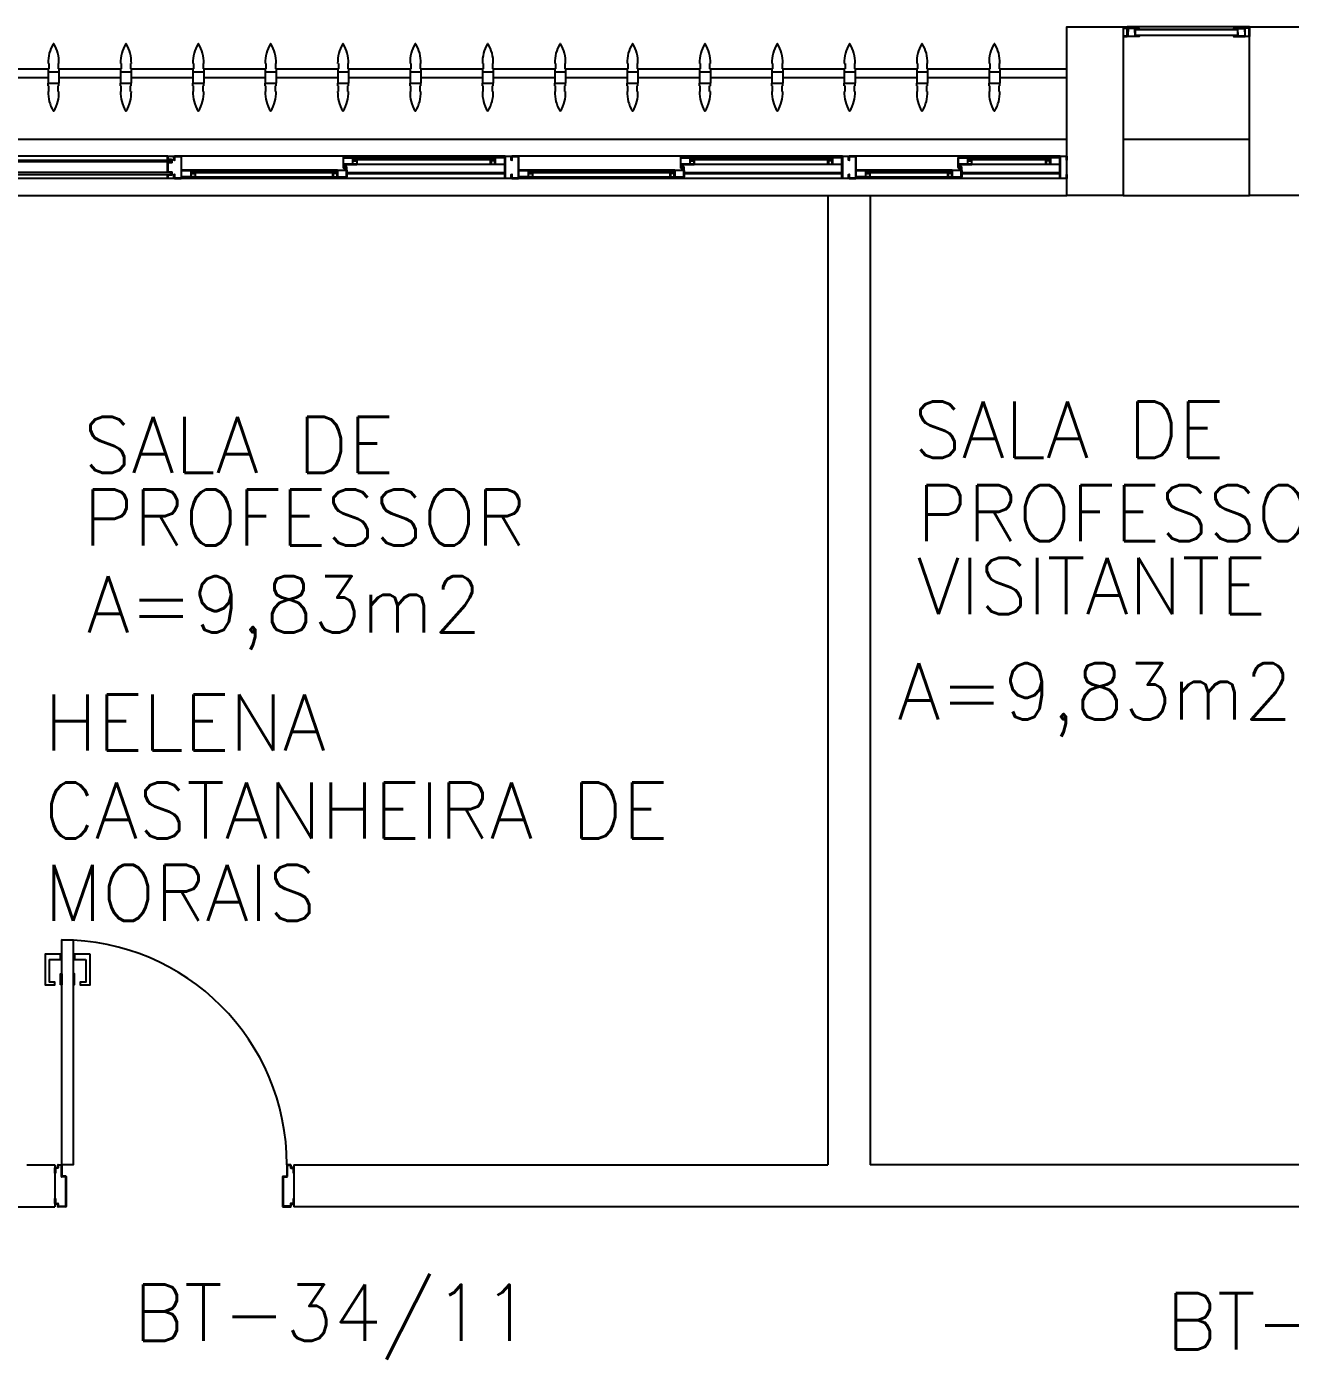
# Model space of a CAD drawing. Header units: millimetres. Extents: x 2128 to 2646, y 1972 to 2207.
# Drawn here: x 2410.111 to 2414.606, y 2021.191 to 2025.965 of the extents above; entities that cross this region are included whole.
import ezdxf

# ---------------------------------------------------------------- set-up
doc = ezdxf.new("R2010")
doc.units = ezdxf.units.MM
for name, color, linetype in [('AR-ALV', 2, 'Continuous'), ('AR-ESQ', 1, 'Continuous'), ('AR-ESTC', 3, 'Continuous'), ('AR-PEITORIL', 1, 'Continuous'), ('AR-PORTA', 1, 'Continuous'), ('BR-PAINEL', 1, 'Continuous'), ('BR-SUPORTE', 1, 'Continuous'), ('DT-ESQ-BAGUETE-C', 1, 'Continuous'), ('DT-ESQ-BAGUETE-V', 1, 'Continuous'), ('DT-ESQ-CHAPA DOBRADA-V', 1, 'Continuous'), ('DT-ESQ-MARCO-V', 1, 'Continuous'), ('DT-ESQ-PERFIL CADEIRA-C', 2, 'Continuous'), ('DT-ESQ-PERFIL CADEIRA-V', 2, 'Continuous'), ('DT-ESQ-PERFIL U SIMPLES-C', 2, 'Continuous'), ('DT-ESQ-PERFIL U-C', 2, 'Continuous'), ('DT-ESQ-PERFIL U-V', 1, 'Continuous'), ('DT-ESQ-VENEZIANA-C', 1, 'Continuous'), ('DT-ESQ-VENEZIANA-V', 1, 'Continuous'), ('DT-ESQ-VIDRO-C', 2, 'Continuous'), ('DT-ESQ-VIDRO-V', 71, 'Continuous'), ('DT-TXTMOD', 1, 'Continuous'), ('ENDEREÇO', 2, 'Continuous'), ('maçaneta', 1, 'Continuous'), ('mov', 1, 'Continuous'), ('PM-PERFIL U-C', 2, 'Continuous'), ('pm1', 2, 'Continuous'), ('TEXTO', 2, 'Continuous'), ('Área', 2, 'Continuous')]:
    doc.layers.add(name, color=color, linetype=linetype)
doc.styles.add('S10', font='simplex.shx', dxfattribs={"height": 0.1})
doc.styles.add('UNB-100', font='simplex.shx', dxfattribs={"height": 0.2})
doc.styles.add('UNB1-100', font='simplex.shx', dxfattribs={"height": 0.2})

# ---------------------------------------------------------------- blocks, each defined once
blk = doc.blocks.new('EF35-P')
at = {"layer": 'DT-ESQ-BAGUETE-C', "ltscale": 0.1}
for points in [[(0.4225, -0.08), (0.409, -0.08), (0.409, -0.0785), (0.422, -0.0785, 0.414214), (0.4225, -0.078), (0.4225, -0.067, 0.414214), (0.422, -0.0665), (0.409, -0.0665), (0.409, -0.065), (0.4225, -0.065, -0.414214), (0.424, -0.0665), (0.424, -0.0785, -0.414214)], [(0.7015, -0.08), (0.715, -0.08), (0.715, -0.0785), (0.702, -0.0785, -0.414214), (0.7015, -0.078), (0.7015, -0.067, -0.414214), (0.702, -0.0665), (0.715, -0.0665), (0.715, -0.065), (0.7015, -0.065, 0.414214), (0.7, -0.0665), (0.7, -0.0785, 0.414214)], [(1.41, -0.08), (1.3965, -0.08), (1.3965, -0.0785), (1.4095, -0.0785, 0.414214), (1.41, -0.078), (1.41, -0.067, 0.414214), (1.4095, -0.0665), (1.3965, -0.0665), (1.3965, -0.065), (1.41, -0.065, -0.414214), (1.4115, -0.0665), (1.4115, -0.0785, -0.414214)], [(1.9015, -0.08), (1.915, -0.08), (1.915, -0.0785), (1.902, -0.0785, -0.414214), (1.9015, -0.078), (1.9015, -0.067, -0.414214), (1.902, -0.0665), (1.915, -0.0665), (1.915, -0.065), (1.9015, -0.065, 0.414214), (1.9, -0.0665), (1.9, -0.0785, 0.414214)], [(2.61, -0.08), (2.5965, -0.08), (2.5965, -0.0785), (2.6095, -0.0785, 0.414214), (2.61, -0.078), (2.61, -0.067, 0.414214), (2.6095, -0.0665), (2.5965, -0.0665), (2.5965, -0.065), (2.61, -0.065, -0.414214), (2.6115, -0.0665), (2.6115, -0.0785, -0.414214)], [(3.1015, -0.08), (3.115, -0.08), (3.115, -0.0785), (3.102, -0.0785, -0.414214), (3.1015, -0.078), (3.1015, -0.067, -0.414214), (3.102, -0.0665), (3.115, -0.0665), (3.115, -0.065), (3.1015, -0.065, 0.414214), (3.1, -0.0665), (3.1, -0.0785, 0.414214)], [(0.0735, -0.125), (0.06, -0.125), (0.06, -0.1235), (0.073, -0.1235, 0.414214), (0.0735, -0.123), (0.0735, -0.112, 0.414214), (0.073, -0.1115), (0.06, -0.1115), (0.06, -0.11), (0.0735, -0.11, -0.414214), (0.075, -0.1115), (0.075, -0.1235, -0.414214)], [(0.339, -0.125), (0.3525, -0.125), (0.3525, -0.1235), (0.3395, -0.1235, -0.414214), (0.339, -0.123), (0.339, -0.112, -0.414214), (0.3395, -0.1115), (0.3525, -0.1115), (0.3525, -0.11), (0.339, -0.11, 0.414214), (0.3375, -0.1115), (0.3375, -0.1235, 0.414214)], [(0.8485, -0.125), (0.835, -0.125), (0.835, -0.1235), (0.848, -0.1235, 0.414214), (0.8485, -0.123), (0.8485, -0.112, 0.414214), (0.848, -0.1115), (0.835, -0.1115), (0.835, -0.11), (0.8485, -0.11, -0.414214), (0.85, -0.1115), (0.85, -0.1235, -0.414214)], [(1.3265, -0.125), (1.34, -0.125), (1.34, -0.1235), (1.327, -0.1235, -0.414214), (1.3265, -0.123), (1.3265, -0.112, -0.414214), (1.327, -0.1115), (1.34, -0.1115), (1.34, -0.11), (1.3265, -0.11, 0.414214), (1.325, -0.1115), (1.325, -0.1235, 0.414214)], [(2.0485, -0.125), (2.035, -0.125), (2.035, -0.1235), (2.048, -0.1235, 0.414214), (2.0485, -0.123), (2.0485, -0.112, 0.414214), (2.048, -0.1115), (2.035, -0.1115), (2.035, -0.11), (2.0485, -0.11, -0.414214), (2.05, -0.1115), (2.05, -0.1235, -0.414214)], [(2.5265, -0.125), (2.54, -0.125), (2.54, -0.1235), (2.527, -0.1235, -0.414214), (2.5265, -0.123), (2.5265, -0.112, -0.414214), (2.527, -0.1115), (2.54, -0.1115), (2.54, -0.11), (2.5265, -0.11, 0.414214), (2.525, -0.1115), (2.525, -0.1235, 0.414214)]]:
    blk.add_lwpolyline(points, format="xyb", close=True, dxfattribs=at)
at = {"layer": 'DT-ESQ-BAGUETE-V', "ltscale": 0.1}
for p, q in [((0.4225, -0.065), (0.7015, -0.065)), ((1.41, -0.065), (1.9015, -0.065)), ((2.61, -0.065), (3.1015, -0.065)), ((0.0735, -0.11), (0.339, -0.11)), ((0.8485, -0.11), (1.3265, -0.11)), ((2.0485, -0.11), (2.5265, -0.11))]:
    blk.add_line(p, q, dxfattribs=at)
at = {"layer": 'DT-ESQ-CHAPA DOBRADA-V', "ltscale": 0.1}
for p, q in [((0.025, -0.077), (0.374, -0.077)), ((0.025, -0.08), (0.374, -0.08)), ((0.8, -0.077), (1.3615, -0.077)), ((0.8, -0.08), (1.3615, -0.08)), ((2, -0.077), (2.5615, -0.077)), ((2, -0.08), (2.5615, -0.08))]:
    blk.add_line(p, q, dxfattribs=at)
at = {"layer": 'DT-ESQ-MARCO-V', "ltscale": 0.1}
for p, q in [((3.1985, -0.06), (3.7515, -0.06)), ((3.1985, -0.14), (3.7515, -0.14))]:
    blk.add_line(p, q, dxfattribs=at)
at = {"layer": 'DT-ESQ-PERFIL CADEIRA-C', "ltscale": 0.1}
for p, q in [((0.376, -0.0885), (0.4225, -0.0885)), ((0.75, -0.0885), (0.7015, -0.0885)), ((1.3635, -0.0885), (1.41, -0.0885)), ((1.95, -0.0885), (1.9015, -0.0885)), ((2.5635, -0.0885), (2.61, -0.0885)), ((3.15, -0.0885), (3.1015, -0.0885)), ((0.025, -0.1335), (0.0735, -0.1335)), ((0.3855, -0.1335), (0.339, -0.1335)), ((0.8, -0.1335), (0.8485, -0.1335)), ((1.373, -0.1335), (1.3265, -0.1335)), ((2, -0.1335), (2.0485, -0.1335)), ((2.573, -0.1335), (2.5265, -0.1335))]:
    blk.add_line(p, q, dxfattribs=at)
for points in [[(0.4225, -0.087, -1), (0.4225, -0.09), (0.376, -0.09, -0.414214), (0.374, -0.088), (0.374, -0.067, -0.414214), (0.376, -0.065), (0.4075, -0.065, -0.414214), (0.409, -0.0665), (0.409, -0.087)], [(0.409, -0.0885, -0.198913), (0.4079, -0.0881, -0.198913), (0.4075, -0.087), (0.4075, -0.067, 0.414214), (0.407, -0.0665), (0.376, -0.0665, 0.414214), (0.3755, -0.067), (0.3755, -0.088, 0.414214), (0.376, -0.0885)], [(0.7015, -0.09), (0.75, -0.09), (0.75, -0.0885), (0.715, -0.0885, 0.198912), (0.7161, -0.0881, 0.198913), (0.7165, -0.087), (0.7165, -0.067, -0.414214), (0.717, -0.0665), (0.75, -0.0665), (0.75, -0.065), (0.7165, -0.065, 0.414214), (0.715, -0.0665), (0.715, -0.0785), (0.715, -0.08), (0.715, -0.087), (0.7015, -0.087, 1)], [(1.41, -0.087, -1), (1.41, -0.09), (1.3635, -0.09, -0.414214), (1.3615, -0.088), (1.3615, -0.067, -0.414214), (1.3635, -0.065), (1.395, -0.065, -0.414214), (1.3965, -0.0665), (1.3965, -0.087)], [(1.3965, -0.0885, -0.198913), (1.3954, -0.0881, -0.198913), (1.395, -0.087), (1.395, -0.067, 0.414214), (1.3945, -0.0665), (1.3635, -0.0665, 0.414214), (1.363, -0.067), (1.363, -0.088, 0.414214), (1.3635, -0.0885)], [(1.9015, -0.09), (1.95, -0.09), (1.95, -0.0885), (1.915, -0.0885, 0.198912), (1.9161, -0.0881, 0.198913), (1.9165, -0.087), (1.9165, -0.067, -0.414214), (1.917, -0.0665), (1.95, -0.0665), (1.95, -0.065), (1.9165, -0.065, 0.414214), (1.915, -0.0665), (1.915, -0.0785), (1.915, -0.08), (1.915, -0.087), (1.9015, -0.087, 1)], [(2.61, -0.087, -1), (2.61, -0.09), (2.5635, -0.09, -0.414214), (2.5615, -0.088), (2.5615, -0.067, -0.414214), (2.5635, -0.065), (2.595, -0.065, -0.414214), (2.5965, -0.0665), (2.5965, -0.087)], [(2.5965, -0.0885, -0.198913), (2.5954, -0.0881, -0.198913), (2.595, -0.087), (2.595, -0.067, 0.414214), (2.5945, -0.0665), (2.5635, -0.0665, 0.414214), (2.563, -0.067), (2.563, -0.088, 0.414214), (2.5635, -0.0885)], [(3.1015, -0.09), (3.15, -0.09), (3.15, -0.0885), (3.115, -0.0885, 0.198912), (3.1161, -0.0881, 0.198913), (3.1165, -0.087), (3.1165, -0.067, -0.414214), (3.117, -0.0665), (3.15, -0.0665), (3.15, -0.065), (3.1165, -0.065, 0.414214), (3.115, -0.0665), (3.115, -0.0785), (3.115, -0.08), (3.115, -0.087), (3.1015, -0.087, 1)], [(0.0735, -0.135), (0.025, -0.135), (0.025, -0.1335), (0.06, -0.1335, -0.198912), (0.0589, -0.1331, -0.198913), (0.0585, -0.132), (0.0585, -0.112, 0.414214), (0.058, -0.1115), (0.025, -0.1115), (0.025, -0.11), (0.0585, -0.11, -0.414214), (0.06, -0.1115), (0.06, -0.1235), (0.06, -0.125), (0.06, -0.132), (0.0735, -0.132, -1)], [(0.339, -0.132, 1), (0.339, -0.135), (0.3855, -0.135, 0.414214), (0.3875, -0.133), (0.3875, -0.112, 0.414214), (0.3855, -0.11), (0.354, -0.11, 0.414214), (0.3525, -0.1115), (0.3525, -0.132)], [(0.3525, -0.1335, 0.198913), (0.3536, -0.1331, 0.198913), (0.354, -0.132), (0.354, -0.112, -0.414214), (0.3545, -0.1115), (0.3855, -0.1115, -0.414214), (0.386, -0.112), (0.386, -0.133, -0.414214), (0.3855, -0.1335)], [(0.8485, -0.135), (0.8, -0.135), (0.8, -0.1335), (0.835, -0.1335, -0.198912), (0.8339, -0.1331, -0.198913), (0.8335, -0.132), (0.8335, -0.112, 0.414214), (0.833, -0.1115), (0.8, -0.1115), (0.8, -0.11), (0.8335, -0.11, -0.414214), (0.835, -0.1115), (0.835, -0.1235), (0.835, -0.125), (0.835, -0.132), (0.8485, -0.132, -1)], [(1.3265, -0.132, 1), (1.3265, -0.135), (1.373, -0.135, 0.414214), (1.375, -0.133), (1.375, -0.112, 0.414214), (1.373, -0.11), (1.3415, -0.11, 0.414214), (1.34, -0.1115), (1.34, -0.132)], [(1.34, -0.1335, 0.198913), (1.3411, -0.1331, 0.198913), (1.3415, -0.132), (1.3415, -0.112, -0.414214), (1.342, -0.1115), (1.373, -0.1115, -0.414214), (1.3735, -0.112), (1.3735, -0.133, -0.414214), (1.373, -0.1335)], [(2.0485, -0.135), (2, -0.135), (2, -0.1335), (2.035, -0.1335, -0.198912), (2.0339, -0.1331, -0.198913), (2.0335, -0.132), (2.0335, -0.112, 0.414214), (2.033, -0.1115), (2, -0.1115), (2, -0.11), (2.0335, -0.11, -0.414214), (2.035, -0.1115), (2.035, -0.1235), (2.035, -0.125), (2.035, -0.132), (2.0485, -0.132, -1)], [(2.5265, -0.132, 1), (2.5265, -0.135), (2.573, -0.135, 0.414214), (2.575, -0.133), (2.575, -0.112, 0.414214), (2.573, -0.11), (2.5415, -0.11, 0.414214), (2.54, -0.1115), (2.54, -0.132)], [(2.54, -0.1335, 0.198913), (2.5411, -0.1331, 0.198913), (2.5415, -0.132), (2.5415, -0.112, -0.414214), (2.542, -0.1115), (2.573, -0.1115, -0.414214), (2.5735, -0.112), (2.5735, -0.133, -0.414214), (2.573, -0.1335)]]:
    blk.add_lwpolyline(points, format="xyb", close=True, dxfattribs=at)
at = {"layer": 'DT-ESQ-PERFIL CADEIRA-V', "ltscale": 0.1}
for p, q in [((0.4075, -0.09), (0.7015, -0.09)), ((1.395, -0.09), (1.9015, -0.09)), ((2.595, -0.09), (3.1015, -0.09)), ((0.0735, -0.135), (0.339, -0.135)), ((0.8485, -0.135), (1.3265, -0.135)), ((2.0485, -0.135), (2.5265, -0.135))]:
    blk.add_line(p, q, dxfattribs=at)
at = {"layer": 'DT-ESQ-PERFIL U SIMPLES-C', "ltscale": 0.1}
for points in [[(0.376, -0.102), (0.384, -0.102), (0.384, -0.1005), (0.376, -0.1005, -0.414214), (0.3755, -0.1), (0.3755, -0.092, -0.414214), (0.376, -0.0915), (0.384, -0.0915), (0.384, -0.09), (0.376, -0.09, 0.414214), (0.374, -0.092), (0.374, -0.1, 0.414214)], [(1.3635, -0.102), (1.3715, -0.102), (1.3715, -0.1005), (1.3635, -0.1005, -0.414214), (1.363, -0.1), (1.363, -0.092, -0.414214), (1.3635, -0.0915), (1.3715, -0.0915), (1.3715, -0.09), (1.3635, -0.09, 0.414214), (1.3615, -0.092), (1.3615, -0.1, 0.414214)], [(2.5635, -0.102), (2.5715, -0.102), (2.5715, -0.1005), (2.5635, -0.1005, -0.414214), (2.563, -0.1), (2.563, -0.092, -0.414214), (2.5635, -0.0915), (2.5715, -0.0915), (2.5715, -0.09), (2.5635, -0.09, 0.414214), (2.5615, -0.092), (2.5615, -0.1, 0.414214)], [(0.3855, -0.098), (0.3775, -0.098), (0.3775, -0.0995), (0.3855, -0.0995, -0.414214), (0.386, -0.1), (0.386, -0.108, -0.414214), (0.3855, -0.1085), (0.3775, -0.1085), (0.3775, -0.11), (0.3855, -0.11, 0.414214), (0.3875, -0.108), (0.3875, -0.1, 0.414214)], [(1.373, -0.098), (1.365, -0.098), (1.365, -0.0995), (1.373, -0.0995, -0.414214), (1.3735, -0.1), (1.3735, -0.108, -0.414214), (1.373, -0.1085), (1.365, -0.1085), (1.365, -0.11), (1.373, -0.11, 0.414214), (1.375, -0.108), (1.375, -0.1, 0.414214)], [(2.573, -0.098), (2.565, -0.098), (2.565, -0.0995), (2.573, -0.0995, -0.414214), (2.5735, -0.1), (2.5735, -0.108, -0.414214), (2.573, -0.1085), (2.565, -0.1085), (2.565, -0.11), (2.573, -0.11, 0.414214), (2.575, -0.108), (2.575, -0.1, 0.414214)]]:
    blk.add_lwpolyline(points, format="xyb", close=True, dxfattribs=at)
at = {"layer": 'DT-ESQ-PERFIL U-C', "ltscale": 0.1}
for points in [[(0, -0.0615, -0.414214), (0.0015, -0.06), (0.0235, -0.06, -0.414214), (0.025, -0.0615), (0.025, -0.1385, -0.414214), (0.0235, -0.14), (0.0015, -0.14, -0.414214), (0, -0.1385), (0, -0.125), (0.0015, -0.125), (0.0015, -0.138, 0.414214), (0.002, -0.1385), (0.023, -0.1385, 0.414214), (0.0235, -0.138), (0.0235, -0.062, 0.414214), (0.023, -0.0615), (0.002, -0.0615, 0.414214), (0.0015, -0.062), (0.0015, -0.075), (0, -0.075)], [(0.775, -0.0615, 0.414214), (0.7735, -0.06), (0.7515, -0.06, 0.414214), (0.75, -0.0615), (0.75, -0.1385, 0.414214), (0.7515, -0.14), (0.7735, -0.14, 0.414214), (0.775, -0.1385), (0.775, -0.125), (0.7735, -0.125), (0.7735, -0.138, -0.414214), (0.773, -0.1385), (0.752, -0.1385, -0.414214), (0.7515, -0.138), (0.7515, -0.062, -0.414214), (0.752, -0.0615), (0.773, -0.0615, -0.414214), (0.7735, -0.062), (0.7735, -0.075), (0.775, -0.075)], [(0.775, -0.0615, -0.414214), (0.7765, -0.06), (0.7985, -0.06, -0.414214), (0.8, -0.0615), (0.8, -0.1385, -0.414214), (0.7985, -0.14), (0.7765, -0.14, -0.414214), (0.775, -0.1385), (0.775, -0.125), (0.7765, -0.125), (0.7765, -0.138, 0.414214), (0.777, -0.1385), (0.798, -0.1385, 0.414214), (0.7985, -0.138), (0.7985, -0.062, 0.414214), (0.798, -0.0615), (0.777, -0.0615, 0.414214), (0.7765, -0.062), (0.7765, -0.075), (0.775, -0.075)], [(1.975, -0.0615, 0.414214), (1.9735, -0.06), (1.9515, -0.06, 0.414214), (1.95, -0.0615), (1.95, -0.1385, 0.414214), (1.9515, -0.14), (1.9735, -0.14, 0.414214), (1.975, -0.1385), (1.975, -0.125), (1.9735, -0.125), (1.9735, -0.138, -0.414214), (1.973, -0.1385), (1.952, -0.1385, -0.414214), (1.9515, -0.138), (1.9515, -0.062, -0.414214), (1.952, -0.0615), (1.973, -0.0615, -0.414214), (1.9735, -0.062), (1.9735, -0.075), (1.975, -0.075)], [(1.975, -0.0615, -0.414214), (1.9765, -0.06), (1.9985, -0.06, -0.414214), (2, -0.0615), (2, -0.1385, -0.414214), (1.9985, -0.14), (1.9765, -0.14, -0.414214), (1.975, -0.1385), (1.975, -0.125), (1.9765, -0.125), (1.9765, -0.138, 0.414214), (1.977, -0.1385), (1.998, -0.1385, 0.414214), (1.9985, -0.138), (1.9985, -0.062, 0.414214), (1.998, -0.0615), (1.977, -0.0615, 0.414214), (1.9765, -0.062), (1.9765, -0.075), (1.975, -0.075)], [(3.175, -0.0615, 0.414214), (3.1735, -0.06), (3.1515, -0.06, 0.414214), (3.15, -0.0615), (3.15, -0.1385, 0.414214), (3.1515, -0.14), (3.1735, -0.14, 0.414214), (3.175, -0.1385), (3.175, -0.125), (3.1735, -0.125), (3.1735, -0.138, -0.414214), (3.173, -0.1385), (3.152, -0.1385, -0.414214), (3.1515, -0.138), (3.1515, -0.062, -0.414214), (3.152, -0.0615), (3.173, -0.0615, -0.414214), (3.1735, -0.062), (3.1735, -0.075), (3.175, -0.075)], [(3.2, -0.1285), (3.2, -0.1385, -0.414214), (3.1985, -0.14), (3.1765, -0.14, -0.414214), (3.175, -0.1385), (3.175, -0.125), (3.1765, -0.125), (3.1765, -0.138, 0.414214), (3.177, -0.1385), (3.198, -0.1385, 0.414214), (3.1985, -0.138), (3.1985, -0.1285), (3.1855, -0.1285, -0.414214), (3.184, -0.127), (3.184, -0.117, -0.414214), (3.1855, -0.1155), (3.1985, -0.1155), (3.1985, -0.0845), (3.1855, -0.0845, -0.414214), (3.184, -0.083), (3.184, -0.073, -0.414214), (3.1855, -0.0715), (3.1985, -0.0715), (3.1985, -0.062, 0.414214), (3.198, -0.0615), (3.177, -0.0615, 0.414214), (3.1765, -0.062), (3.1765, -0.075), (3.175, -0.075), (3.175, -0.0615, -0.414214), (3.1765, -0.06), (3.1985, -0.06, -0.414214), (3.2, -0.0615), (3.2, -0.0715, -0.414214), (3.1985, -0.073), (3.1855, -0.073), (3.1855, -0.083), (3.1985, -0.083), (3.1985, -0.083, -0.414214), (3.2, -0.0845), (3.2, -0.1155, -0.414214), (3.1985, -0.117), (3.1985, -0.117), (3.1855, -0.117), (3.1855, -0.127), (3.1985, -0.127, -0.414214)]]:
    blk.add_lwpolyline(points, format="xyb", close=True, dxfattribs=at)
at = {"layer": 'DT-ESQ-PERFIL U-V', "ltscale": 0.1}
for p, q in [((0.0235, -0.06), (0.7515, -0.06)), ((0.7985, -0.06), (1.9515, -0.06)), ((1.9985, -0.06), (3.1515, -0.06)), ((0.0235, -0.14), (0.7515, -0.14)), ((0.7985, -0.14), (1.9515, -0.14)), ((1.9985, -0.14), (3.1515, -0.14))]:
    blk.add_line(p, q, dxfattribs=at)
at = {"layer": 'DT-ESQ-VIDRO-C', "ltscale": 0.1}
for points in [[(0.7125, -0.085), (0.7125, -0.082), (0.4115, -0.082), (0.4115, -0.085)], [(1.9125, -0.085), (1.9125, -0.082), (1.399, -0.082), (1.399, -0.085)], [(3.1125, -0.085), (3.1125, -0.082), (2.599, -0.082), (2.599, -0.085)], [(3.7625, -0.081), (3.7625, -0.075), (3.1875, -0.075), (3.1875, -0.081)], [(0.063, -0.13), (0.063, -0.127), (0.3495, -0.127), (0.3495, -0.13)], [(0.838, -0.13), (0.838, -0.127), (1.337, -0.127), (1.337, -0.13)], [(2.038, -0.13), (2.038, -0.127), (2.537, -0.127), (2.537, -0.13)]]:
    blk.add_lwpolyline(points, close=True, dxfattribs=at)
at = {"layer": 'DT-ESQ-VIDRO-V', "ltscale": 0.1}
blk.add_lwpolyline([(3.7625, -0.119), (3.7625, -0.125), (3.1875, -0.125), (3.1875, -0.119)], close=True, dxfattribs=at)
at = {"layer": 'DT-TXTMOD', "ltscale": 0.1, "style": 'S10', "flags": 3}
for tag, p in [('M01', (0.025, -0.28)), ('M02', (0.3253, -0.28)), ('M03', (0.627, -0.28)), ('M04', (0.9288, -0.28)), ('M05', (1.2306, -0.28)), ('M06', (1.5323, -0.28)), ('M07', (1.8341, -0.28)), ('M08', (2.1359, -0.28)), ('M09', (2.4376, -0.28)), ('M10', (2.7394, -0.28)), ('M11', (3.0412, -0.28)), ('M12', (3.3429, -0.28)), ('M13', (3.6447, -0.28)), ('M14', (3.9464, -0.28)), ('M15', (4.2482, -0.28)), ('M16', (4.55, -0.28)), ('M17', (4.8517, -0.28))]:
    blk.add_attdef(tag, p, '', height=0.1, dxfattribs=at)
blk = doc.blocks.new('PM3')
at = {"layer": 'maçaneta'}
for points in [[(0.02, 0.825), (-0.035, 0.825), (-0.035, 0.715), (0, 0.715), (0, 0.725), (-0.02, 0.725), (-0.02, 0.8035, -0.414214), (-0.0185, 0.805), (0.02, 0.805)], [(0.125, 0.825), (0.07, 0.825), (0.07, 0.805), (0.1085, 0.805, -0.414214), (0.11, 0.8035), (0.11, 0.725), (0.09, 0.725), (0.09, 0.715), (0.125, 0.715)]]:
    blk.add_lwpolyline(points, format="xyb", close=True, dxfattribs=at)
for points in [[(0.02, 0.715), (0.02, 0.755), (0.025, 0.755), (0.025, 0.715)], [(0.07, 0.715), (0.07, 0.755), (0.065, 0.755), (0.065, 0.715)]]:
    blk.add_lwpolyline(points, close=True, dxfattribs=at)
at = {"layer": 'mov'}
blk.add_arc((0.025, 0.075), 0.8, 0, 90, dxfattribs=at)
at = {"layer": 'PM-PERFIL U-C'}
for p, q in [((0, 0.045), (0, 0.0635)), ((0.0015, 0.065), (0.01, 0.065)), ((0.002, 0.063), (0.002, 0.045)), ((0.0105, 0.063), (0.002, 0.063)), ((0.01, 0.065), (0.01, 0.0735)), ((0.0115, 0.075), (0.0235, 0.075)), ((0.012, 0.073), (0.012, 0.0645)), ((0.023, 0.073), (0.012, 0.073)), ((0.023, 0.0335), (0.023, 0.073)), ((0.025, 0.0735), (0.025, 0.034)), ((0.825, 0.0735), (0.825, 0.034)), ((0.8385, 0.075), (0.8265, 0.075)), ((0.827, 0.073), (0.838, 0.073)), ((0.827, 0.0335), (0.827, 0.073)), ((0.838, 0.073), (0.838, 0.0645)), ((0.8395, 0.063), (0.848, 0.063)), ((0.84, 0.065), (0.84, 0.0735)), ((0.8485, 0.065), (0.84, 0.065)), ((0.848, 0.063), (0.848, 0.045)), ((0.85, 0.045), (0.85, 0.0635)), ((0.002, 0.045), (0, 0.045)), ((0.038, 0.032), (0.0245, 0.032)), ((0.0385, 0.034), (0.025, 0.034)), ((0.038, 0.032), (0.038, -0.073)), ((0.04, 0.0325), (0.04, -0.0735)), ((0.81, 0.0325), (0.81, -0.0735)), ((0.8115, 0.034), (0.825, 0.034)), ((0.812, 0.032), (0.8255, 0.032)), ((0.812, 0.032), (0.812, -0.073)), ((0.848, 0.045), (0.85, 0.045)), ((0, -0.045), (0.002, -0.045)), ((0, -0.0635), (0, -0.045)), ((0.002, -0.045), (0.002, -0.063)), ((0.85, -0.045), (0.848, -0.045)), ((0.848, -0.045), (0.848, -0.063)), ((0.85, -0.0635), (0.85, -0.045)), ((0.01, -0.065), (0.0015, -0.065)), ((0.002, -0.063), (0.0105, -0.063)), ((0.01, -0.0735), (0.01, -0.065)), ((0.0385, -0.075), (0.0115, -0.075)), ((0.012, -0.0645), (0.012, -0.073)), ((0.012, -0.073), (0.038, -0.073)), ((0.8115, -0.075), (0.8385, -0.075)), ((0.838, -0.073), (0.812, -0.073)), ((0.838, -0.0645), (0.838, -0.073)), ((0.848, -0.063), (0.8395, -0.063)), ((0.84, -0.0735), (0.84, -0.065)), ((0.84, -0.065), (0.8485, -0.065))]:
    blk.add_line(p, q, dxfattribs=at)
for centre, start, end in [((0.0015, 0.0635), 90, 180), ((0.0115, 0.0735), 90, 180), ((0.0105, 0.0645), 270, 0), ((0.0235, 0.0735), 360, 90), ((0.8265, 0.0735), 90, 180), ((0.8395, 0.0645), 180, 270), ((0.8385, 0.0735), 0, 90), ((0.8485, 0.0635), 0, 90), ((0.0245, 0.0335), 180, 270), ((0.0385, 0.0325), 0, 90), ((0.8115, 0.0325), 90, 180), ((0.8255, 0.0335), 270, 0), ((0.0015, -0.0635), 180, 270), ((0.0115, -0.0735), 180, 270), ((0.0105, -0.0645), 0, 90), ((0.0385, -0.0735), 269.9386, 0), ((0.8115, -0.0735), 180, 270.0614), ((0.8395, -0.0645), 90, 180), ((0.8385, -0.0735), 270, 0), ((0.8485, -0.0635), 270, 0)]:
    blk.add_arc(centre, 0.0015, start, end, dxfattribs=at)
at = {"layer": 'pm1'}
blk.add_lwpolyline([(0.065, 0.875), (0.065, 0.075), (0.025, 0.075), (0.025, 0.875)], close=True, dxfattribs=at)
blk = doc.blocks.new('EF01C-P')
at = {"layer": 'DT-ESQ-BAGUETE-C', "ltscale": 0.1}
for points in [[(0.0015, 0.035), (0.015, 0.035), (0.015, 0.0335), (0.0015, 0.0335), (0.0015, 0.005), (0.015, 0.005), (0.015, 0.0035), (0.0015, 0.0035, -0.414214), (0, 0.005), (0, 0.0335, -0.414214)], [(0.4485, 0.035), (0.435, 0.035), (0.435, 0.0335), (0.4485, 0.0335), (0.4485, 0.005), (0.435, 0.005), (0.435, 0.0035), (0.4485, 0.0035, 0.414214), (0.45, 0.005), (0.45, 0.0335, 0.414214)]]:
    blk.add_lwpolyline(points, format="xyb", close=True, dxfattribs=at)
at = {"layer": 'DT-ESQ-PERFIL CADEIRA-C', "ltscale": 0.1}
for points in [[(0.01, 0.0015), (0.01, 0.003), (0.0015, 0.003, 1), (0.0015, 0), (0.015, 0, 0.414214), (0.0165, 0.0015), (0.0165, 0.0335), (0.043, 0.0335)], [(0.043, 0.0065), (0.018, 0.0065), (0.018, 0.0165), (0.0165, 0.0165), (0.0165, 0.0065, 0.414214), (0.018, 0.005), (0.043, 0.005), (0.0565, 0.005, 1), (0.0565, 0.008), (0.043, 0.008), (0.043, 0.02), (0.043, 0.032), (0.0565, 0.032, 1), (0.0565, 0.035), (0.043, 0.035), (0.0165, 0.035, 0.414214), (0.015, 0.0335), (0.015, 0.0015), (0.0015, 0.0015)], [(0.0415, 0.02), (0.0415, 0.032, -0.414214), (0.043, 0.0335), (0.0565, 0.0335)], [(0.0415, 0.02), (0.0415, 0.008, 0.414214), (0.043, 0.0065), (0.0565, 0.0065)], [(0.407, 0.0065), (0.432, 0.0065), (0.432, 0.0165), (0.4335, 0.0165), (0.4335, 0.0065, -0.414214), (0.432, 0.005), (0.407, 0.005), (0.3935, 0.005, -1), (0.3935, 0.008), (0.407, 0.008), (0.407, 0.02), (0.407, 0.032), (0.3935, 0.032, -1), (0.3935, 0.035), (0.407, 0.035), (0.4335, 0.035, -0.414214), (0.435, 0.0335), (0.435, 0.0015), (0.4485, 0.0015)], [(0.4085, 0.02), (0.4085, 0.032, 0.414214), (0.407, 0.0335), (0.3935, 0.0335)], [(0.4085, 0.02), (0.4085, 0.008, -0.414214), (0.407, 0.0065), (0.3935, 0.0065)], [(0.44, 0.0015), (0.44, 0.003), (0.4485, 0.003, -1), (0.4485, 0), (0.435, 0, -0.414214), (0.4335, 0.0015), (0.4335, 0.0335), (0.407, 0.0335)]]:
    blk.add_lwpolyline(points, format="xyb", dxfattribs=at)
at = {"layer": 'DT-ESQ-PERFIL CADEIRA-V', "ltscale": 0.1}
blk.add_line((0.015, 0), (0.435, 0), dxfattribs=at)
at = {"layer": 'DT-ESQ-VENEZIANA-C', "ltscale": 0.1}
for p, q in [((0.043, 0.0105), (0.407, 0.0105)), ((0.043, 0.009), (0.407, 0.009))]:
    blk.add_line(p, q, dxfattribs=at)
at = {"layer": 'DT-ESQ-VENEZIANA-V', "ltscale": 0.1}
blk.add_line((0.043, 0.031), (0.407, 0.031), dxfattribs=at)
at = {"layer": 'DT-TXTMOD', "ltscale": 0.1, "style": 'S10', "flags": 3}
blk.add_attdef('EF01C', (0.0208, -0.14), '', height=0.1, dxfattribs=at)

msp = doc.modelspace()

# ---------------------------------------------------------------- linework, layer by layer
at = {"layer": 'AR-ALV'}
for p, q in [((2414.0115, 2025.5651), (2414.4615, 2025.5651)), ((2412.9615, 2025.3651), (2412.9615, 2021.9151)), ((2412.9615, 2025.3651), (2413.1115, 2025.3651)), ((2413.1115, 2025.3651), (2413.1115, 2021.9151)), ((2414.0115, 2025.3651), (2414.4615, 2025.3651)), ((2410.1115, 2021.9151), (2410.2115, 2021.9151)), ((2410.2115, 2021.9151), (2410.2115, 2021.7651)), ((2411.0615, 2021.9151), (2412.9615, 2021.9151)), ((2411.0615, 2021.9151), (2411.0615, 2021.7651)), ((2415.0115, 2021.9151), (2413.1115, 2021.9151)), ((2409.8615, 2021.7651), (2410.2115, 2021.7651)), ((2415.0115, 2021.7651), (2411.0615, 2021.7651))]:
    msp.add_line(p, q, dxfattribs=at)
at = {"layer": 'AR-ESTC'}
for points in [[(2414.0115, 2025.3651), (2413.8115, 2025.3651), (2413.8115, 2025.9651), (2414.0115, 2025.9651)], [(2414.6615, 2025.3651), (2414.4615, 2025.3651), (2414.4615, 2025.9651), (2414.6615, 2025.9651)]]:
    msp.add_lwpolyline(points, close=True, dxfattribs=at)
at = {"layer": 'AR-PEITORIL'}
for p, q in [((2408.6615, 2025.5651), (2413.8115, 2025.5651)), ((2408.6615, 2025.3651), (2413.8115, 2025.3651))]:
    msp.add_line(p, q, dxfattribs=at)
at = {"layer": 'BR-PAINEL'}
for p, q in [((2410.1873, 2025.8351), (2410.1898, 2025.8351)), ((2410.1873, 2025.8151), (2410.1873, 2025.8051)), ((2410.1873, 2025.8151), (2410.1898, 2025.8151)), ((2410.1898, 2025.8351), (2410.1898, 2025.8151)), ((2410.2232, 2025.8351), (2410.2232, 2025.8151)), ((2410.2257, 2025.8351), (2410.2232, 2025.8351)), ((2410.2257, 2025.8151), (2410.2232, 2025.8151)), ((2410.2257, 2025.8151), (2410.2257, 2025.8051)), ((2410.4448, 2025.8351), (2410.4473, 2025.8351)), ((2410.4448, 2025.8151), (2410.4448, 2025.8051)), ((2410.4448, 2025.8151), (2410.4473, 2025.8151)), ((2410.4473, 2025.8351), (2410.4473, 2025.8151)), ((2410.4807, 2025.8351), (2410.4807, 2025.8151)), ((2410.4832, 2025.8351), (2410.4807, 2025.8351)), ((2410.4832, 2025.8151), (2410.4807, 2025.8151)), ((2410.4832, 2025.8151), (2410.4832, 2025.8051)), ((2410.7023, 2025.8351), (2410.7048, 2025.8351)), ((2410.7023, 2025.8151), (2410.7023, 2025.8051)), ((2410.7023, 2025.8151), (2410.7048, 2025.8151)), ((2410.7048, 2025.8351), (2410.7048, 2025.8151)), ((2410.7382, 2025.8351), (2410.7382, 2025.8151)), ((2410.7407, 2025.8351), (2410.7382, 2025.8351)), ((2410.7407, 2025.8151), (2410.7382, 2025.8151)), ((2410.7407, 2025.8151), (2410.7407, 2025.8051)), ((2410.9598, 2025.8351), (2410.9623, 2025.8351)), ((2410.9598, 2025.8151), (2410.9598, 2025.8051)), ((2410.9598, 2025.8151), (2410.9623, 2025.8151)), ((2410.9623, 2025.8351), (2410.9623, 2025.8151)), ((2410.9957, 2025.8351), (2410.9957, 2025.8151)), ((2410.9982, 2025.8351), (2410.9957, 2025.8351)), ((2410.9982, 2025.8151), (2410.9957, 2025.8151)), ((2410.9982, 2025.8151), (2410.9982, 2025.8051)), ((2411.2173, 2025.8351), (2411.2198, 2025.8351)), ((2411.2173, 2025.8151), (2411.2173, 2025.8051)), ((2411.2173, 2025.8151), (2411.2198, 2025.8151)), ((2411.2198, 2025.8351), (2411.2198, 2025.8151)), ((2411.2532, 2025.8351), (2411.2532, 2025.8151)), ((2411.2557, 2025.8351), (2411.2532, 2025.8351)), ((2411.2557, 2025.8151), (2411.2532, 2025.8151)), ((2411.2557, 2025.8151), (2411.2557, 2025.8051)), ((2411.4748, 2025.8351), (2411.4773, 2025.8351)), ((2411.4748, 2025.8151), (2411.4748, 2025.8051)), ((2411.4748, 2025.8151), (2411.4773, 2025.8151)), ((2411.4773, 2025.8351), (2411.4773, 2025.8151)), ((2411.5107, 2025.8351), (2411.5107, 2025.8151)), ((2411.5132, 2025.8351), (2411.5107, 2025.8351)), ((2411.5132, 2025.8151), (2411.5107, 2025.8151)), ((2411.5132, 2025.8151), (2411.5132, 2025.8051)), ((2411.7323, 2025.8351), (2411.7348, 2025.8351)), ((2411.7323, 2025.8151), (2411.7323, 2025.8051)), ((2411.7323, 2025.8151), (2411.7348, 2025.8151)), ((2411.7348, 2025.8351), (2411.7348, 2025.8151)), ((2411.7682, 2025.8351), (2411.7682, 2025.8151)), ((2411.7707, 2025.8351), (2411.7682, 2025.8351)), ((2411.7707, 2025.8151), (2411.7682, 2025.8151)), ((2411.7707, 2025.8151), (2411.7707, 2025.8051)), ((2411.9898, 2025.8351), (2411.9923, 2025.8351)), ((2411.9898, 2025.8151), (2411.9898, 2025.8051)), ((2411.9898, 2025.8151), (2411.9923, 2025.8151)), ((2411.9923, 2025.8351), (2411.9923, 2025.8151)), ((2412.0257, 2025.8351), (2412.0257, 2025.8151)), ((2412.0282, 2025.8351), (2412.0257, 2025.8351)), ((2412.0282, 2025.8151), (2412.0257, 2025.8151)), ((2412.0282, 2025.8151), (2412.0282, 2025.8051)), ((2412.2473, 2025.8351), (2412.2498, 2025.8351)), ((2412.2473, 2025.8151), (2412.2473, 2025.8051)), ((2412.2473, 2025.8151), (2412.2498, 2025.8151)), ((2412.2498, 2025.8351), (2412.2498, 2025.8151)), ((2412.2832, 2025.8351), (2412.2832, 2025.8151)), ((2412.2857, 2025.8351), (2412.2832, 2025.8351)), ((2412.2857, 2025.8151), (2412.2832, 2025.8151)), ((2412.2857, 2025.8151), (2412.2857, 2025.8051)), ((2412.5048, 2025.8351), (2412.5073, 2025.8351)), ((2412.5048, 2025.8151), (2412.5048, 2025.8051)), ((2412.5048, 2025.8151), (2412.5073, 2025.8151)), ((2412.5073, 2025.8351), (2412.5073, 2025.8151)), ((2412.5407, 2025.8351), (2412.5407, 2025.8151)), ((2412.5432, 2025.8351), (2412.5407, 2025.8351)), ((2412.5432, 2025.8151), (2412.5407, 2025.8151)), ((2412.5432, 2025.8151), (2412.5432, 2025.8051)), ((2412.7623, 2025.8351), (2412.7648, 2025.8351)), ((2412.7623, 2025.8151), (2412.7623, 2025.8051)), ((2412.7623, 2025.8151), (2412.7648, 2025.8151)), ((2412.7648, 2025.8351), (2412.7648, 2025.8151)), ((2412.7982, 2025.8351), (2412.7982, 2025.8151)), ((2412.8007, 2025.8351), (2412.7982, 2025.8351)), ((2412.8007, 2025.8151), (2412.7982, 2025.8151)), ((2412.8007, 2025.8151), (2412.8007, 2025.8051)), ((2413.0198, 2025.8351), (2413.0223, 2025.8351)), ((2413.0198, 2025.8151), (2413.0198, 2025.8051)), ((2413.0198, 2025.8151), (2413.0223, 2025.8151)), ((2413.0223, 2025.8351), (2413.0223, 2025.8151)), ((2413.0557, 2025.8351), (2413.0557, 2025.8151)), ((2413.0582, 2025.8351), (2413.0557, 2025.8351)), ((2413.0582, 2025.8151), (2413.0557, 2025.8151)), ((2413.0582, 2025.8151), (2413.0582, 2025.8051)), ((2413.2773, 2025.8351), (2413.2798, 2025.8351)), ((2413.2773, 2025.8151), (2413.2798, 2025.8151)), ((2413.2773, 2025.8151), (2413.2773, 2025.8051)), ((2413.2798, 2025.8351), (2413.2798, 2025.8151)), ((2413.3157, 2025.8351), (2413.3132, 2025.8351)), ((2413.3132, 2025.8351), (2413.3132, 2025.8151)), ((2413.3157, 2025.8151), (2413.3132, 2025.8151)), ((2413.3157, 2025.8151), (2413.3157, 2025.8051)), ((2413.5348, 2025.8351), (2413.5373, 2025.8351)), ((2413.5348, 2025.8151), (2413.5348, 2025.8051)), ((2413.5348, 2025.8151), (2413.5373, 2025.8151)), ((2413.5373, 2025.8351), (2413.5373, 2025.8151)), ((2413.5707, 2025.8351), (2413.5707, 2025.8151)), ((2413.5732, 2025.8351), (2413.5707, 2025.8351)), ((2413.5732, 2025.8151), (2413.5707, 2025.8151)), ((2413.5732, 2025.8151), (2413.5732, 2025.8051)), ((2410.1873, 2025.8051), (2410.2257, 2025.8051)), ((2410.1873, 2025.8051), (2410.1873, 2025.7651)), ((2410.1873, 2025.7651), (2410.2257, 2025.7651)), ((2410.1873, 2025.7551), (2410.1873, 2025.7651)), ((2410.2257, 2025.8051), (2410.2257, 2025.7651)), ((2410.2257, 2025.7551), (2410.2257, 2025.7651)), ((2410.4448, 2025.8051), (2410.4832, 2025.8051)), ((2410.4448, 2025.8051), (2410.4448, 2025.7651)), ((2410.4448, 2025.7651), (2410.4832, 2025.7651)), ((2410.4448, 2025.7551), (2410.4448, 2025.7651)), ((2410.4832, 2025.8051), (2410.4832, 2025.7651)), ((2410.4832, 2025.7551), (2410.4832, 2025.7651)), ((2410.7023, 2025.8051), (2410.7407, 2025.8051)), ((2410.7023, 2025.8051), (2410.7023, 2025.7651)), ((2410.7023, 2025.7651), (2410.7407, 2025.7651)), ((2410.7023, 2025.7551), (2410.7023, 2025.7651)), ((2410.7407, 2025.8051), (2410.7407, 2025.7651)), ((2410.7407, 2025.7551), (2410.7407, 2025.7651)), ((2410.9598, 2025.8051), (2410.9982, 2025.8051)), ((2410.9598, 2025.8051), (2410.9598, 2025.7651)), ((2410.9598, 2025.7651), (2410.9982, 2025.7651)), ((2410.9598, 2025.7551), (2410.9598, 2025.7651)), ((2410.9982, 2025.8051), (2410.9982, 2025.7651)), ((2410.9982, 2025.7551), (2410.9982, 2025.7651)), ((2411.2173, 2025.8051), (2411.2557, 2025.8051)), ((2411.2173, 2025.8051), (2411.2173, 2025.7651)), ((2411.2173, 2025.7651), (2411.2557, 2025.7651)), ((2411.2173, 2025.7551), (2411.2173, 2025.7651)), ((2411.2557, 2025.8051), (2411.2557, 2025.7651)), ((2411.2557, 2025.7551), (2411.2557, 2025.7651)), ((2411.4748, 2025.8051), (2411.5132, 2025.8051)), ((2411.4748, 2025.8051), (2411.4748, 2025.7651)), ((2411.4748, 2025.7651), (2411.5132, 2025.7651)), ((2411.4748, 2025.7551), (2411.4748, 2025.7651)), ((2411.5132, 2025.8051), (2411.5132, 2025.7651)), ((2411.5132, 2025.7551), (2411.5132, 2025.7651)), ((2411.7323, 2025.8051), (2411.7707, 2025.8051)), ((2411.7323, 2025.8051), (2411.7323, 2025.7651)), ((2411.7323, 2025.7651), (2411.7707, 2025.7651)), ((2411.7323, 2025.7551), (2411.7323, 2025.7651)), ((2411.7707, 2025.8051), (2411.7707, 2025.7651)), ((2411.7707, 2025.7551), (2411.7707, 2025.7651)), ((2411.9898, 2025.8051), (2412.0282, 2025.8051)), ((2411.9898, 2025.8051), (2411.9898, 2025.7651)), ((2411.9898, 2025.7651), (2412.0282, 2025.7651)), ((2411.9898, 2025.7551), (2411.9898, 2025.7651)), ((2412.0282, 2025.8051), (2412.0282, 2025.7651)), ((2412.0282, 2025.7551), (2412.0282, 2025.7651)), ((2412.2473, 2025.8051), (2412.2857, 2025.8051)), ((2412.2473, 2025.8051), (2412.2473, 2025.7651)), ((2412.2473, 2025.7651), (2412.2857, 2025.7651)), ((2412.2473, 2025.7551), (2412.2473, 2025.7651)), ((2412.2857, 2025.8051), (2412.2857, 2025.7651)), ((2412.2857, 2025.7551), (2412.2857, 2025.7651)), ((2412.5048, 2025.8051), (2412.5432, 2025.8051)), ((2412.5048, 2025.8051), (2412.5048, 2025.7651)), ((2412.5048, 2025.7651), (2412.5432, 2025.7651)), ((2412.5048, 2025.7551), (2412.5048, 2025.7651)), ((2412.5432, 2025.8051), (2412.5432, 2025.7651)), ((2412.5432, 2025.7551), (2412.5432, 2025.7651)), ((2412.7623, 2025.8051), (2412.8007, 2025.8051)), ((2412.7623, 2025.8051), (2412.7623, 2025.7651)), ((2412.7623, 2025.7651), (2412.8007, 2025.7651)), ((2412.7623, 2025.7551), (2412.7623, 2025.7651)), ((2412.8007, 2025.8051), (2412.8007, 2025.7651)), ((2412.8007, 2025.7551), (2412.8007, 2025.7651)), ((2413.0198, 2025.8051), (2413.0582, 2025.8051)), ((2413.0198, 2025.8051), (2413.0198, 2025.7651)), ((2413.0198, 2025.7651), (2413.0582, 2025.7651)), ((2413.0198, 2025.7551), (2413.0198, 2025.7651)), ((2413.0582, 2025.8051), (2413.0582, 2025.7651)), ((2413.0582, 2025.7551), (2413.0582, 2025.7651)), ((2413.2773, 2025.8051), (2413.2773, 2025.7651)), ((2413.2773, 2025.8051), (2413.3157, 2025.8051)), ((2413.2773, 2025.7551), (2413.2773, 2025.7651)), ((2413.2773, 2025.7651), (2413.3157, 2025.7651)), ((2413.3157, 2025.8051), (2413.3157, 2025.7651)), ((2413.3157, 2025.7551), (2413.3157, 2025.7651)), ((2413.5348, 2025.8051), (2413.5732, 2025.8051)), ((2413.5348, 2025.8051), (2413.5348, 2025.7651)), ((2413.5348, 2025.7651), (2413.5732, 2025.7651)), ((2413.5348, 2025.7551), (2413.5348, 2025.7651)), ((2413.5732, 2025.8051), (2413.5732, 2025.7651)), ((2413.5732, 2025.7551), (2413.5732, 2025.7651)), ((2410.1873, 2025.7551), (2410.1898, 2025.7551)), ((2410.1873, 2025.7351), (2410.1898, 2025.7351)), ((2410.1898, 2025.7351), (2410.1898, 2025.7551)), ((2410.2257, 2025.7551), (2410.2232, 2025.7551)), ((2410.2232, 2025.7351), (2410.2232, 2025.7551)), ((2410.2257, 2025.7351), (2410.2232, 2025.7351)), ((2410.4448, 2025.7551), (2410.4473, 2025.7551)), ((2410.4448, 2025.7351), (2410.4473, 2025.7351)), ((2410.4473, 2025.7351), (2410.4473, 2025.7551)), ((2410.4832, 2025.7551), (2410.4807, 2025.7551)), ((2410.4807, 2025.7351), (2410.4807, 2025.7551)), ((2410.4832, 2025.7351), (2410.4807, 2025.7351)), ((2410.7023, 2025.7551), (2410.7048, 2025.7551)), ((2410.7023, 2025.7351), (2410.7048, 2025.7351)), ((2410.7048, 2025.7351), (2410.7048, 2025.7551)), ((2410.7407, 2025.7551), (2410.7382, 2025.7551)), ((2410.7382, 2025.7351), (2410.7382, 2025.7551)), ((2410.7407, 2025.7351), (2410.7382, 2025.7351)), ((2410.9598, 2025.7551), (2410.9623, 2025.7551)), ((2410.9598, 2025.7351), (2410.9623, 2025.7351)), ((2410.9623, 2025.7351), (2410.9623, 2025.7551)), ((2410.9982, 2025.7551), (2410.9957, 2025.7551)), ((2410.9957, 2025.7351), (2410.9957, 2025.7551)), ((2410.9982, 2025.7351), (2410.9957, 2025.7351)), ((2411.2173, 2025.7551), (2411.2198, 2025.7551)), ((2411.2173, 2025.7351), (2411.2198, 2025.7351)), ((2411.2198, 2025.7351), (2411.2198, 2025.7551)), ((2411.2557, 2025.7551), (2411.2532, 2025.7551)), ((2411.2532, 2025.7351), (2411.2532, 2025.7551)), ((2411.2557, 2025.7351), (2411.2532, 2025.7351)), ((2411.4748, 2025.7551), (2411.4773, 2025.7551)), ((2411.4748, 2025.7351), (2411.4773, 2025.7351)), ((2411.4773, 2025.7351), (2411.4773, 2025.7551)), ((2411.5132, 2025.7551), (2411.5107, 2025.7551)), ((2411.5107, 2025.7351), (2411.5107, 2025.7551)), ((2411.5132, 2025.7351), (2411.5107, 2025.7351)), ((2411.7323, 2025.7551), (2411.7348, 2025.7551)), ((2411.7323, 2025.7351), (2411.7348, 2025.7351)), ((2411.7348, 2025.7351), (2411.7348, 2025.7551)), ((2411.7707, 2025.7551), (2411.7682, 2025.7551)), ((2411.7682, 2025.7351), (2411.7682, 2025.7551)), ((2411.7707, 2025.7351), (2411.7682, 2025.7351)), ((2411.9898, 2025.7551), (2411.9923, 2025.7551)), ((2411.9898, 2025.7351), (2411.9923, 2025.7351)), ((2411.9923, 2025.7351), (2411.9923, 2025.7551)), ((2412.0282, 2025.7551), (2412.0257, 2025.7551)), ((2412.0257, 2025.7351), (2412.0257, 2025.7551)), ((2412.0282, 2025.7351), (2412.0257, 2025.7351)), ((2412.2473, 2025.7551), (2412.2498, 2025.7551)), ((2412.2473, 2025.7351), (2412.2498, 2025.7351)), ((2412.2498, 2025.7351), (2412.2498, 2025.7551)), ((2412.2857, 2025.7551), (2412.2832, 2025.7551)), ((2412.2832, 2025.7351), (2412.2832, 2025.7551)), ((2412.2857, 2025.7351), (2412.2832, 2025.7351)), ((2412.5048, 2025.7551), (2412.5073, 2025.7551)), ((2412.5048, 2025.7351), (2412.5073, 2025.7351)), ((2412.5073, 2025.7351), (2412.5073, 2025.7551)), ((2412.5432, 2025.7551), (2412.5407, 2025.7551)), ((2412.5407, 2025.7351), (2412.5407, 2025.7551)), ((2412.5432, 2025.7351), (2412.5407, 2025.7351)), ((2412.7623, 2025.7551), (2412.7648, 2025.7551)), ((2412.7623, 2025.7351), (2412.7648, 2025.7351)), ((2412.7648, 2025.7351), (2412.7648, 2025.7551)), ((2412.8007, 2025.7551), (2412.7982, 2025.7551)), ((2412.7982, 2025.7351), (2412.7982, 2025.7551)), ((2412.8007, 2025.7351), (2412.7982, 2025.7351)), ((2413.0198, 2025.7551), (2413.0223, 2025.7551)), ((2413.0198, 2025.7351), (2413.0223, 2025.7351)), ((2413.0223, 2025.7351), (2413.0223, 2025.7551)), ((2413.0582, 2025.7551), (2413.0557, 2025.7551)), ((2413.0557, 2025.7351), (2413.0557, 2025.7551)), ((2413.0582, 2025.7351), (2413.0557, 2025.7351)), ((2413.2773, 2025.7551), (2413.2798, 2025.7551)), ((2413.2773, 2025.7351), (2413.2798, 2025.7351)), ((2413.2798, 2025.7351), (2413.2798, 2025.7551)), ((2413.3132, 2025.7351), (2413.3132, 2025.7551)), ((2413.3157, 2025.7551), (2413.3132, 2025.7551)), ((2413.3157, 2025.7351), (2413.3132, 2025.7351)), ((2413.5348, 2025.7551), (2413.5373, 2025.7551)), ((2413.5348, 2025.7351), (2413.5373, 2025.7351)), ((2413.5373, 2025.7351), (2413.5373, 2025.7551)), ((2413.5732, 2025.7551), (2413.5707, 2025.7551)), ((2413.5707, 2025.7351), (2413.5707, 2025.7551)), ((2413.5732, 2025.7351), (2413.5707, 2025.7351))]:
    msp.add_line(p, q, dxfattribs=at)
for centre, radius, start, end in [((2410.3123, 2025.839), 0.1251, 148.4721, 181.772), ((2410.2065, 2025.9038), 0.001, 37.1012, 142.8988), ((2410.1007, 2025.839), 0.1251, 358.228, 31.5279), ((2410.5698, 2025.839), 0.1251, 148.4721, 181.772), ((2410.464, 2025.9038), 0.001, 37.1012, 142.8988), ((2410.3582, 2025.839), 0.1251, 358.228, 31.5279), ((2410.8273, 2025.839), 0.1251, 148.4721, 181.772), ((2410.7215, 2025.9038), 0.001, 37.1012, 142.8988), ((2410.6157, 2025.839), 0.1251, 358.228, 31.5279), ((2411.0848, 2025.839), 0.1251, 148.4721, 181.772), ((2410.979, 2025.9038), 0.001, 37.1012, 142.8988), ((2410.8732, 2025.839), 0.1251, 358.228, 31.5279), ((2411.3423, 2025.839), 0.1251, 148.4721, 181.772), ((2411.2365, 2025.9038), 0.001, 37.1012, 142.8988), ((2411.1307, 2025.839), 0.1251, 358.228, 31.5279), ((2411.5998, 2025.839), 0.1251, 148.4721, 181.772), ((2411.494, 2025.9038), 0.001, 37.1012, 142.8988), ((2411.3882, 2025.839), 0.1251, 358.228, 31.5279), ((2411.8573, 2025.839), 0.1251, 148.4721, 181.772), ((2411.7515, 2025.9038), 0.001, 37.1012, 142.8988), ((2411.6457, 2025.839), 0.1251, 358.228, 31.5279), ((2412.1148, 2025.839), 0.1251, 148.4721, 181.772), ((2412.009, 2025.9038), 0.001, 37.1012, 142.8988), ((2411.9032, 2025.839), 0.1251, 358.228, 31.5279), ((2412.3723, 2025.839), 0.1251, 148.4721, 181.772), ((2412.2665, 2025.9038), 0.001, 37.1012, 142.8988), ((2412.1607, 2025.839), 0.1251, 358.228, 31.5279), ((2412.6298, 2025.839), 0.1251, 148.4721, 181.772), ((2412.524, 2025.9038), 0.001, 37.1012, 142.8988), ((2412.4182, 2025.839), 0.1251, 358.228, 31.5279), ((2412.8873, 2025.839), 0.1251, 148.4721, 181.772), ((2412.7815, 2025.9038), 0.001, 37.1012, 142.8988), ((2412.6757, 2025.839), 0.1251, 358.228, 31.5279), ((2413.1448, 2025.839), 0.1251, 148.4721, 181.772), ((2413.039, 2025.9038), 0.001, 37.1012, 142.8988), ((2412.9332, 2025.839), 0.1251, 358.228, 31.5279), ((2413.4023, 2025.839), 0.1251, 148.4721, 181.772), ((2413.2965, 2025.9038), 0.001, 37.1012, 142.8988), ((2413.1907, 2025.839), 0.1251, 358.228, 31.5279), ((2413.6598, 2025.839), 0.1251, 148.4721, 181.772), ((2413.554, 2025.9038), 0.001, 37.1012, 142.8988), ((2413.4482, 2025.839), 0.1251, 358.228, 31.5279), ((2410.3123, 2025.7313), 0.1251, 178.228, 211.5279), ((2410.1007, 2025.7313), 0.1251, 328.4721, 1.772), ((2410.5698, 2025.7313), 0.1251, 178.228, 211.5279), ((2410.3582, 2025.7313), 0.1251, 328.4721, 1.772), ((2410.8273, 2025.7313), 0.1251, 178.228, 211.5279), ((2410.6157, 2025.7313), 0.1251, 328.4721, 1.772), ((2411.0848, 2025.7313), 0.1251, 178.228, 211.5279), ((2410.8732, 2025.7313), 0.1251, 328.4721, 1.772), ((2411.3423, 2025.7313), 0.1251, 178.228, 211.5279), ((2411.1307, 2025.7313), 0.1251, 328.4721, 1.772), ((2411.5998, 2025.7313), 0.1251, 178.228, 211.5279), ((2411.3882, 2025.7313), 0.1251, 328.4721, 1.772), ((2411.8573, 2025.7313), 0.1251, 178.228, 211.5279), ((2411.6457, 2025.7313), 0.1251, 328.4721, 1.772), ((2412.1148, 2025.7313), 0.1251, 178.228, 211.5279), ((2411.9032, 2025.7313), 0.1251, 328.4721, 1.772), ((2412.3723, 2025.7313), 0.1251, 178.228, 211.5279), ((2412.1607, 2025.7313), 0.1251, 328.4721, 1.772), ((2412.6298, 2025.7313), 0.1251, 178.228, 211.5279), ((2412.4182, 2025.7313), 0.1251, 328.4721, 1.772), ((2412.8873, 2025.7313), 0.1251, 178.228, 211.5279), ((2412.6757, 2025.7313), 0.1251, 328.4721, 1.772), ((2413.1448, 2025.7313), 0.1251, 178.228, 211.5279), ((2412.9332, 2025.7313), 0.1251, 328.4721, 1.772), ((2413.4023, 2025.7313), 0.1251, 178.228, 211.5279), ((2413.1907, 2025.7313), 0.1251, 328.4721, 1.772), ((2413.6598, 2025.7313), 0.1251, 178.228, 211.5279), ((2413.4482, 2025.7313), 0.1251, 328.4721, 1.772), ((2410.2065, 2025.6665), 0.001, 217.1012, 322.8988), ((2410.464, 2025.6665), 0.001, 217.1012, 322.8988), ((2410.7215, 2025.6665), 0.001, 217.1012, 322.8988), ((2410.979, 2025.6665), 0.001, 217.1012, 322.8988), ((2411.2365, 2025.6665), 0.001, 217.1012, 322.8988), ((2411.494, 2025.6665), 0.001, 217.1012, 322.8988), ((2411.7515, 2025.6665), 0.001, 217.1012, 322.8988), ((2412.009, 2025.6665), 0.001, 217.1012, 322.8988), ((2412.2665, 2025.6665), 0.001, 217.1012, 322.8988), ((2412.524, 2025.6665), 0.001, 217.1012, 322.8988), ((2412.7815, 2025.6665), 0.001, 217.1012, 322.8988), ((2413.039, 2025.6665), 0.001, 217.1012, 322.8988), ((2413.2965, 2025.6665), 0.001, 217.1012, 322.8988), ((2413.554, 2025.6665), 0.001, 217.1012, 322.8988)]:
    msp.add_arc(centre, radius, start, end, dxfattribs=at)
at = {"layer": 'BR-SUPORTE'}
for p, q in [((2409.9682, 2025.8151), (2410.1898, 2025.8151)), ((2410.2257, 2025.8151), (2410.4473, 2025.8151)), ((2410.4832, 2025.8151), (2410.7048, 2025.8151)), ((2410.7407, 2025.8151), (2410.9623, 2025.8151)), ((2410.9982, 2025.8151), (2411.2198, 2025.8151)), ((2411.2557, 2025.8151), (2411.4773, 2025.8151)), ((2411.5132, 2025.8151), (2411.7348, 2025.8151)), ((2411.7707, 2025.8151), (2411.9923, 2025.8151)), ((2412.0282, 2025.8151), (2412.2498, 2025.8151)), ((2412.2857, 2025.8151), (2412.5073, 2025.8151)), ((2412.5432, 2025.8151), (2412.7648, 2025.8151)), ((2412.8007, 2025.8151), (2413.0223, 2025.8151)), ((2413.0582, 2025.8151), (2413.2798, 2025.8151)), ((2413.3157, 2025.8151), (2413.5373, 2025.8151)), ((2413.5732, 2025.8151), (2413.8115, 2025.8151)), ((2409.9682, 2025.7851), (2410.1873, 2025.7851)), ((2410.2257, 2025.7851), (2410.4448, 2025.7851)), ((2410.4832, 2025.7851), (2410.7023, 2025.7851)), ((2410.7407, 2025.7851), (2410.9598, 2025.7851)), ((2410.9982, 2025.7851), (2411.2173, 2025.7851)), ((2411.2557, 2025.7851), (2411.4748, 2025.7851)), ((2411.5132, 2025.7851), (2411.7323, 2025.7851)), ((2411.7707, 2025.7851), (2411.9898, 2025.7851)), ((2412.0282, 2025.7851), (2412.2473, 2025.7851)), ((2412.2857, 2025.7851), (2412.5048, 2025.7851)), ((2412.5432, 2025.7851), (2412.7623, 2025.7851)), ((2412.8007, 2025.7851), (2413.0198, 2025.7851)), ((2413.0582, 2025.7851), (2413.2773, 2025.7851)), ((2413.3157, 2025.7851), (2413.5348, 2025.7851)), ((2413.5732, 2025.7851), (2413.8115, 2025.7851))]:
    msp.add_line(p, q, dxfattribs=at)

# ---------------------------------------------------------------- block references
at = {"layer": 'AR-ESQ', "rotation": 180}
for name, p in [('EF01C-P', (2414.4615, 2025.9651)), ('EF35-P', (2413.8115, 2025.3651))]:
    msp.add_blockref(name, p, dxfattribs=at)
at = {"layer": 'AR-PORTA'}
msp.add_blockref('PM3', (2410.2115, 2021.8401), dxfattribs=at)

# ---------------------------------------------------------------- texts
at = {"layer": 'ENDEREÇO', "style": 'UNB1-100'}
for s, p in [('BT-34/11', (2410.4912, 2021.2885)), ('BT-38/11', (2414.1655, 2021.2576))]:
    msp.add_text(s, height=0.2, dxfattribs=at).set_placement(p)
at = {"layer": 'TEXTO', "style": 'UNB-100'}
for s, p in [('SALA DE', (2413.2657, 2024.4316)), ('SALA DE', (2410.3118, 2024.3771)), ('PROFESSOR', (2413.2777, 2024.1339)), ('PROFESSOR', (2410.3115, 2024.1185)), ('VISITANTE', (2413.2777, 2023.8748)), ('HELENA', (2410.1731, 2023.3893)), ('CASTANHEIRA DE', (2410.1731, 2023.0759)), ('MORAIS', (2410.1731, 2022.7827))]:
    msp.add_text(s, height=0.2, dxfattribs=at).set_placement(p)
at = {"layer": 'Área', "style": 'UNB-100'}
for p in [(2410.3241, 2023.8097), (2413.2082, 2023.5002)]:
    msp.add_text('A=9,83m2', height=0.2, dxfattribs=at).set_placement(p)

doc.saveas('drawing.dxf')
